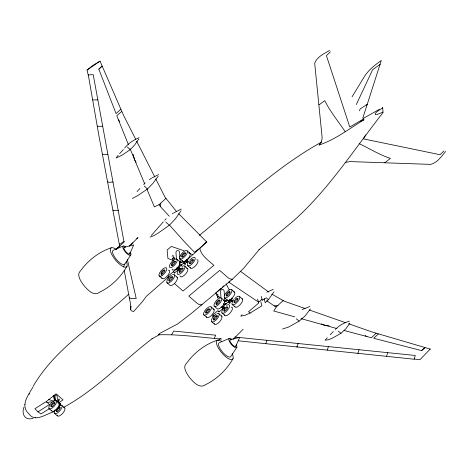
<?xml version="1.0" encoding="UTF-8"?>
<svg xmlns="http://www.w3.org/2000/svg" width="469" height="469" viewBox="0 0 469 469"><rect width="100%" height="100%" fill="white"/><g stroke="black" fill="none" stroke-linecap="round" stroke-linejoin="round"><path stroke-width="0.7" d="M168.523 276.229L168.477 277.947M213.114 315.109L213.067 316.833M213.084 314.676L217.968 310.607L218.982 311.903L223.379 308.244L223.396 306.087L232.671 298.354M29.213 393.374C25.039 400.045 22.201 408.007 28.902 413.799C35.281 423.167 46.56 413.271 54.422 411.682M296.947 346.702L296.988 347.078L298.102 343.519M327.256 350.155L328.429 346.609M386.597 356.17L387.699 352.641M414.191 359.037L419.902 359.752L430.214 349.071L372.093 331.982L348.625 323.762M214.333 338.131L215.699 335.194L173.495 331.05L172.346 333.705L171.437 334.684M165.844 222.042L169.332 225.261L175.494 218.724L181.057 210.78M169.332 225.261L158.311 233.011L153.838 235.667L150.062 237.121M169.274 216.221L160.386 206.6L160.773 203.171L165.956 198.358M168.359 277.056L146.275 296.396L142.699 301.309L133.589 311.563L131.191 310.718L130.675 309.434L131.103 306.175M185.742 263.215L185.021 264.387L183.772 263.297L185.331 260.852M186.996 260.529L186.826 259.24M229.921 299.738L228.362 302.177L229.611 303.267L230.332 302.095M231.586 299.415L231.416 298.12M23.972 407.151C21.205 413.98 25.103 421.086 33.129 418.26M127.316 146.955L130.2 149.693L134.691 144.915L138.765 139.029M130.2 149.693L122.057 155.175L116.101 158.012L118.165 155.286M29.06 394.341L30.286 391.31L32.941 387.277M359.031 349.692L357.87 353.515M144.276 186.029L147.442 189.036L153.005 183.303L158.153 176.25M147.442 189.036L137.587 195.714L132.387 198.428M58.086 401.353L58.736 399.096L59.352 399.137L58.695 401.974M173.325 256.613L173.507 255.992L173.026 255.57L172.363 255.775L172.164 256.396M217.915 295.499L218.097 294.878L217.616 294.456L216.954 294.655L216.754 295.282M266.937 340.318L265.782 343.695M57.388 407.866L58.291 408.646L60.642 403.944L60.272 403.616L60.554 403.862M179.844 262.98L180.295 261.538L181.304 262.423M224.434 301.866L224.886 300.424L225.894 301.303M172.721 258.888L173.002 258.014L173.929 257.739L174.62 258.343M362.865 117.912L381.285 60.524C375.212 64.763 369.226 69.488 364.97 75.632L352.072 96.784M359.459 110.831L360.139 108.972L367.303 104.253L366.359 105.249M119.396 243.886C119.8 245.135 123.118 241.594 123.916 241.388L93.196 74.63L88.184 74.946L87.064 70.045L92.663 65.537L100.038 61.158L123.494 115.198L135.682 139.264M129.802 253.747L133.735 244.929L124.215 247.251M235.807 346.186L239.741 337.369L230.22 339.691M356.334 104.54L372.568 69.799L380.101 64.341L379.82 64.634M123.365 267.043L124.889 263.93L130.857 254.872M58.455 407.942L60.583 403.868L60.214 403.551L59.246 404.401M221.849 339.04C200.873 337.446 179.844 334.186 158.786 334.796L159.044 333.758L177.78 323.874L190.613 314.025L232.36 279.26L243.475 268.461L259.457 249.291L259.005 249.69L293.817 220.594C328.787 189.294 354.206 149.242 383.015 112.601L382.681 107.419M129.761 297.352L129.374 298.008L129.872 298.477L136.209 298.536L127.31 259.216M127.029 266.204C120.732 277.232 111.212 286.518 99.78 292.128C93.607 296.871 87.328 289.537 83.658 285.205C81.43 282.139 79.079 278.803 78.698 274.922C78.599 271.873 81.588 269.997 83.001 267.617C90.382 258.618 100.137 251.513 111.217 247.82M233.034 358.638C226.738 369.672 217.217 378.952 205.785 384.568C199.612 389.311 193.334 381.977 189.664 377.645C187.436 374.579 185.085 371.243 184.704 367.356C184.604 364.313 187.594 362.437 189.007 360.057C196.388 351.058 206.143 343.953 217.223 340.26M365.791 134.884L363.352 138.865L440.028 154.717L443.944 150.936M283.165 300.565L276.294 306.931L273.773 310.994L294.743 316.868M318.973 104.47L319.512 104.569L324.73 100.624C330.305 111.757 338.319 121.418 345.225 131.713M384.304 162.579L384.856 162.667L390.46 158.411C379.398 154.864 369.531 148.509 359.066 143.608M183.772 263.297L184.938 261.192L180.084 262.845M228.362 302.177L229.529 300.078L224.674 301.725M33.035 386.503C55.67 347.459 96.086 323.891 128.635 294.292M236.863 347.312L230.895 356.37A9.075 3.101 50.2 0 1 222.64 352.16A9.075 3.101 50.2 0 1 219.17 342.739L229.259 338.466M186.129 262.259L187.483 261.438L187.799 261.714L186.445 262.534M230.719 301.139L232.073 300.324L231.551 299.914M231.035 301.415L232.026 301.133L232.389 300.6L232.073 300.324M183.596 263.461L185.695 260.758M228.186 302.347L230.285 299.644M349.868 323.112L345.805 328.857L340.975 333.271L338.313 331.173M264.147 298.765L265.231 302.816L268.42 299.638L273.972 291.806M102.441 154.113L103.532 154.465L107.864 154.272M107.723 181.696C108.099 183.016 111.757 181.738 112.994 182.101M310.384 309.001L305.202 315.854L299.181 321.113L296.256 318.803M151.282 235.544L163.341 221.831M92.651 99.95L97.851 99.885M97.382 126.044L98.138 126.437L102.693 126.155M113.199 209.977L113.181 210.622L118.258 210.663M445.55 151.493C441.417 156.482 437.348 162.731 430.63 164.385L349.962 161.582L345.149 162.467M319.119 144.985L320.878 142.893L322.033 139.123L322.115 137.294L314.699 63.292C316.956 56.661 324.19 53.794 329.619 50.4M242.016 314.687L240.738 316.194L245.176 315.262L250.182 313.046L261.89 305.77L260.811 301.743M327.268 337.698L325.076 340.242L328.417 339.744L332.175 338.29L340.975 333.271M119.577 153.715L123.288 149.599M164.748 220.26L166.161 218.695M124.672 148.069C128.342 143.28 133.554 140.02 139.07 137.739M319.905 144.094L319.078 145.032C334.772 139.856 348.332 129.403 362.303 120.762L363.862 119.753L360.391 121.407M137.024 191.587L139.879 188.52M143.684 184.434L145.114 182.898M330.205 334.702L333.277 331.571M335.329 329.484C339.04 325.345 344.17 322.842 349.376 321.13M129.854 245.762L132.844 242.731M129.391 246.243L137.927 237.607L136.731 238.797M229.716 281.06L228.761 282.121L256.86 301.034M233.105 339.351L243.077 329.297M330.352 51.883L326.43 55.659L349.798 127.046L363.481 118.985L363.956 119.947M206.507 241.781L200.111 247.913L194.494 252.246L185.22 242.678L169.52 225.114M126.407 261.772A12.241 4.186 50.2 0 1 122.034 265.97A12.241 4.186 50.2 0 1 110.807 252.31A12.241 4.186 50.2 0 1 116.16 249.309L124.49 241.582M186.914 260.014L187.911 259.081M176.444 269.669L177.522 268.684M58.654 405.105L60.214 403.551M186.797 260.084L187.876 259.111M188.415 258.618L206.8 242.08L178.63 213.653M221.251 288.212L215.593 293.201M222.329 287.239L223.942 285.773M98.818 69.131L102.054 66.205L98.818 69.131L116.054 113.598L120.791 109.283M421.613 350.613L424.85 347.693L421.613 350.613L373.699 338.266L378.43 333.951M218.261 340.4L220.43 338.501M147.026 189.406L154.354 206.858L159.038 204.683L160.773 203.171M116.224 249.35L120.041 246.026L116.171 249.274M202.022 304.516L201.518 304.956L199.395 304.645L197.431 303.584L188.831 296.08L219.674 270.384L228.274 277.883L230.238 278.949L232.36 279.26M230.766 301.907L232.847 300.101M262.142 299.146L258.525 302.265L257.598 301.139M199.384 235.344C239.254 203.071 276.581 166.905 321.804 141.943M168.494 275.795L177.769 268.063M188.081 259.474L178.806 267.201L178.789 269.358L174.392 273.022L173.378 271.727M35.755 417.562L35.251 417.914M49.608 408.552L40.973 413.945L37.989 411.858L34.941 408.687L46.372 401.511L56.069 393.808L63.045 399.887L58.238 403.158M100.038 61.158L87.064 70.045M172.305 213.905L173.372 213.131M149.382 179.639L151.628 178.073M382.704 107.817L376.836 111.786L375.452 113.205A2.638 1.225 -35.8 0 0 375.54 114.618L377.012 114.512L382.985 112.12M429.475 349.552L430.214 349.071M24.652 404.8L24.951 404.612M376.138 333.236L371.454 337.762L343.97 330.469M121.77 111.423L116.769 115.673L128.447 144.751M159.741 334.461L151.979 338.817L152.349 338.559C122.743 361.112 96.872 389.223 63.942 407.18M184.645 262.247L185.835 261.573M229.235 301.133L230.426 300.459M362.889 118.645L379.321 109.324M37.989 411.858L49.392 404.518L46.372 401.511M179.363 262.048L180.295 261.538M223.953 300.934L224.886 300.424M231.235 298.665L231.733 298.395M173.976 212.815L181.222 209.022M152.261 177.757L158.592 174.609M88.254 74.729L98.912 135.682L119.659 246.331M205.504 242.696L206.8 242.08M158.786 334.796L159.419 334.503M266.826 292.187L273.304 289.314M123.253 246.026L113.164 250.299A9.075 3.101 50.2 0 0 116.634 259.72A9.075 3.101 50.2 0 0 124.889 263.93M302.147 309.499L309.857 306.509M180.055 262.534L183.356 261.485M224.645 301.415L227.946 300.365M217.505 296.971L218.648 296.613L219.492 297.352M217.593 296.9L218.519 296.619L219.211 297.229M169.508 277.091L167.492 277.085M224.411 307.383L222.388 307.383M214.099 315.971L212.082 315.971M46.572 402.66L51.338 401.745L51.819 402.689M59.053 403.844L60.272 403.616M266.662 300.705L274.289 305.923L277.988 305.383M282.508 329.021L288.429 327.122L299.181 321.113M234.858 337.041L415.258 355.473L414.197 359.236L238.223 340.793M329.109 325.803L324.102 325.093L321.453 323.944M177.798 268.497L178.824 268.714L179.82 268.497L179.791 268.063M337.018 328.593L301.034 318.633M183.983 250.727L171.302 246.43L167.134 250.036L167.925 258.513L173.29 260.43M48.67 399.465L53.9 401.253M305.137 308.532L284.431 301.28L271.756 294.092M309.276 309.986L345.864 322.795M56.931 408.182L57.699 408.857L57.464 409.32L56.344 409.32M223.267 303.754L224.217 304.094L224.598 304.909M192.724 254.72L188.954 253.014M176.467 268.022L177.458 268.438M221.057 306.908L222.048 307.318M274.289 305.923L276.294 306.931M365.175 335.435L366.928 336.66M240.386 271.264L268.784 292.099M187.799 261.714L186.68 260.254M231.868 300.189L232.389 300.6M268.42 299.638L266.152 297.78L262.3 300.412L261.21 296.361M250.182 313.046L248.541 311.697L258.648 303.109L257.563 299.087M179.322 263.543L181.48 265.425L181.439 264.768M187.248 250.909A5.44 2.169 -48.9 0 1 182.664 258.407A5.44 2.169 -48.9 0 1 180.594 255.101A5.44 2.169 -48.9 0 1 187.248 250.909L190.109 253.401M231.838 289.789A5.44 2.169 -48.9 0 1 227.254 297.287A5.44 2.169 -48.9 0 1 225.184 293.987A5.44 2.169 -48.9 0 1 231.838 289.789L234.699 292.287M239.636 296.59L242.496 299.087M187.119 261.972L187.436 262.247M231.709 300.858L232.026 301.133M185.261 261.321L186.181 262.124M179.756 258.7L182.617 261.198M187.559 265.507L190.42 267.998M224.346 297.586L227.207 300.078M232.149 304.387L235.01 306.884M184.047 263.209L185.302 264.299M228.638 302.095L229.892 303.185M177.048 259.404A5.44 2.169 -48.9 0 1 172.463 266.908A5.44 2.169 -48.9 0 1 170.394 263.601A5.44 2.169 -48.9 0 1 177.048 259.404L179.908 261.901M184.845 266.21L187.706 268.702M221.638 298.29A5.44 2.169 -48.9 0 1 217.053 305.788A5.44 2.169 -48.9 0 1 214.984 302.482A5.44 2.169 -48.9 0 1 221.638 298.29L224.499 300.781M174.902 258.472L174.058 257.733L172.914 258.085L172.569 259.164L173.413 259.902M214.145 306.087L217.006 308.579A5.44 2.169 -48.9 0 0 222.875 305.518A5.44 2.169 -48.9 0 0 223.396 300.353M221.948 312.887L224.809 315.379M174.421 274.898L177.282 277.39M211.208 306.978A5.44 2.169 -48.9 0 1 206.624 314.476A5.44 2.169 -48.9 0 1 204.56 311.17A5.44 2.169 -48.9 0 1 211.208 306.978L214.069 309.476M219.011 313.779L221.872 316.276M174.427 283.522L183.027 291.02L213.87 265.325C208.629 260.465 201.236 255.898 199.765 248.347M159.132 275.889L161.993 278.387M166.929 282.69L169.79 285.187A5.44 2.169 -48.9 0 0 175.207 282.672A5.44 2.169 -48.9 0 0 176.842 277.032M203.722 314.775L206.583 317.267M211.519 321.576L214.38 324.067M56.468 400.714A5.44 2.169 -48.9 0 1 51.883 408.212A5.44 2.169 -48.9 0 1 49.814 404.905A5.44 2.169 -48.9 0 1 56.468 400.714L59.329 403.205M61.943 405.492L64.804 407.983M48.975 408.505L51.836 411.002M54.457 413.283L57.318 415.78M225.014 303.332L226.07 304.305L226.029 303.654M176.596 211.642L165.012 197.15L155.784 178.935M118.329 119.876L119.788 121.471M159.038 204.683L160.386 206.6M136.092 162.391L134.621 159.865L133.108 154.266M229.2 289.824L226.099 283.821M136.672 141.216L154.799 176.983M179.627 265.208L180.008 266.023M144.769 184.036L130.089 148.784M217.915 298.026L216.168 292.72M55.489 400.925L53.882 395.297M54.662 400.843L53.232 395.836M124.174 270.197L130.558 304.34L130.675 309.434M224.458 295.892L224.141 290.956L223.643 289.854L222.376 289.42L221.087 289.854L220.53 290.956L220.987 298.003M224.551 297.299L224.78 300.822M223.35 307.811L223.379 308.244M218.953 311.469L218.982 311.903M179.867 257.006L179.551 252.076L179.052 250.968L177.786 250.534L176.496 250.968L175.939 252.07L176.397 259.117M179.961 258.413L180.19 261.937M174.362 272.589L174.392 273.022M57.576 402.425L57.142 395.754L56.104 394.845L55.014 395.754L55.36 401.089M232.155 353.632A12.241 4.186 50.2 0 1 228.544 358.703A12.241 4.186 50.2 0 1 217.024 345.307A12.241 4.186 50.2 0 1 221.644 341.409M236.306 344.615A5.886 2.011 50.2 0 1 234.781 347.382A5.886 2.011 50.2 0 1 229.124 340.805A5.886 2.011 50.2 0 1 231.639 339.181M235.872 345.688A4.327 1.477 50.2 0 1 231.516 343.742A4.327 1.477 50.2 0 1 231.264 339.814M180.506 269.153A2.72 1.085 -48.9 0 1 183.051 268.743A2.72 1.085 -48.9 0 1 180.049 272.213A2.72 1.085 -48.9 0 1 180.043 269.687M181.943 266.503A5.44 2.169 -48.9 0 1 184.593 268.696A5.44 2.169 -48.9 0 1 178.454 274.435A5.44 2.169 -48.9 0 1 178.982 269.27M186.609 268.268A5.44 2.169 -48.9 0 1 185.636 273.984A5.44 2.169 -48.9 0 1 180.037 275.872M179.75 272.272A2.72 1.085 -48.9 0 1 180.647 270.22M181.116 269.681A2.72 1.085 -48.9 0 1 183.033 268.473M190.707 260.653A2.72 1.085 -48.9 0 1 193.251 260.242A2.72 1.085 -48.9 0 1 190.25 263.713A2.72 1.085 -48.9 0 1 190.244 261.192M190.109 259.697A5.44 2.169 -48.9 0 1 195.204 258.882A5.44 2.169 -48.9 0 1 189.2 265.817A5.44 2.169 -48.9 0 1 189.183 260.77M196.81 259.773A5.44 2.169 -48.9 0 1 195.837 265.483A5.44 2.169 -48.9 0 1 190.238 267.371M189.951 263.771A2.72 1.085 -48.9 0 1 190.848 261.72M191.317 261.186A2.72 1.085 -48.9 0 1 193.568 260.008M170.077 277.841A2.72 1.085 -48.9 0 1 172.621 277.431A2.72 1.085 -48.9 0 1 169.626 280.902A2.72 1.085 -48.9 0 1 169.614 278.375M172.475 274.687A5.44 2.169 -48.9 0 1 173.8 278.123A5.44 2.169 -48.9 0 1 167.785 283.135A5.44 2.169 -48.9 0 1 168.553 277.959M169.479 276.886A5.44 2.169 -48.9 0 1 171.513 275.192M169.409 281.271A2.72 1.085 -48.9 0 1 170.224 278.908M170.687 278.369A2.72 1.085 -48.9 0 1 172.938 277.197M189.007 252.973A5.44 2.169 -48.9 0 1 188.04 258.683A5.44 2.169 -48.9 0 1 182.435 260.571M182.242 257.282A2.72 1.085 -48.9 0 1 183.051 254.919A2.72 1.085 -48.9 0 1 185.437 253.172M179.469 261.538A5.44 2.169 -48.9 0 1 177.358 267.705A5.44 2.169 -48.9 0 1 172.234 269.071M172.041 265.782A2.72 1.085 -48.9 0 1 173.073 263.144A2.72 1.085 -48.9 0 1 175.564 261.708M168.383 270.156A5.44 2.169 -48.9 0 1 167.41 275.872A5.44 2.169 -48.9 0 1 161.811 277.759M161.828 274.652A2.72 1.085 -48.9 0 1 162.215 272.389A2.72 1.085 -48.9 0 1 164.807 270.361M58.226 402.777A5.44 2.169 -48.9 0 1 57.253 408.487A5.44 2.169 -48.9 0 1 51.654 410.375M51.367 406.775A2.72 1.085 -48.9 0 1 52.979 403.938A2.72 1.085 -48.9 0 1 55.201 403.193M58.619 407.584A2.72 1.085 -48.9 0 1 59.944 408.681A2.72 1.085 -48.9 0 1 56.878 411.553A2.72 1.085 -48.9 0 1 57.136 408.968M60.003 405.28A5.44 2.169 -48.9 0 1 61.521 408.341A5.44 2.169 -48.9 0 1 55.817 413.676A5.44 2.169 -48.9 0 1 55.295 409.683M63.708 407.549A5.44 2.169 -48.9 0 1 62.735 413.265A5.44 2.169 -48.9 0 1 57.136 415.153M56.843 411.553A2.72 1.085 -48.9 0 1 57.746 409.501M58.209 408.962A2.72 1.085 -48.9 0 1 60.132 407.754M130.3 252.175A5.886 2.011 50.2 0 1 128.776 254.943A5.886 2.011 50.2 0 1 123.118 248.365A5.886 2.011 50.2 0 1 125.628 246.741M129.725 252.574A4.327 1.477 50.2 0 1 128.037 253.665A4.327 1.477 50.2 0 1 124.232 249.238A4.327 1.477 50.2 0 1 125.252 247.38M225.097 308.033A2.72 1.085 -48.9 0 1 227.641 307.623A2.72 1.085 -48.9 0 1 224.639 311.094A2.72 1.085 -48.9 0 1 224.633 308.573M226.533 305.389A5.44 2.169 -48.9 0 1 229.183 307.582A5.44 2.169 -48.9 0 1 223.045 313.321A5.44 2.169 -48.9 0 1 223.572 308.156M231.199 307.154A5.44 2.169 -48.9 0 1 230.226 312.864A5.44 2.169 -48.9 0 1 224.628 314.758M224.34 311.158A2.72 1.085 -48.9 0 1 225.237 309.1M225.706 308.567A2.72 1.085 -48.9 0 1 227.623 307.353M235.297 299.539A2.72 1.085 -48.9 0 1 237.842 299.128A2.72 1.085 -48.9 0 1 234.84 302.593A2.72 1.085 -48.9 0 1 234.834 300.072M234.699 298.583A5.44 2.169 -48.9 0 1 239.794 297.762A5.44 2.169 -48.9 0 1 233.791 304.703A5.44 2.169 -48.9 0 1 233.773 299.656M242.063 298.724A5.44 2.169 -48.9 0 1 239.946 304.891A5.44 2.169 -48.9 0 1 234.828 306.257M234.541 302.657A2.72 1.085 -48.9 0 1 235.438 300.606M235.907 300.066A2.72 1.085 -48.9 0 1 238.158 298.894M214.667 316.722A2.72 1.085 -48.9 0 1 217.211 316.317A2.72 1.085 -48.9 0 1 214.216 319.782A2.72 1.085 -48.9 0 1 214.204 317.261M217.065 313.573A5.44 2.169 -48.9 0 1 218.39 317.003A5.44 2.169 -48.9 0 1 212.375 322.015A5.44 2.169 -48.9 0 1 213.143 316.845M214.069 315.772A5.44 2.169 -48.9 0 1 216.103 314.078M221.432 315.913A5.44 2.169 -48.9 0 1 219.322 322.08A5.44 2.169 -48.9 0 1 214.198 323.446M213.999 320.157A2.72 1.085 -48.9 0 1 214.814 317.789M215.277 317.255A2.72 1.085 -48.9 0 1 217.528 316.077M233.597 291.853A5.44 2.169 -48.9 0 1 232.63 297.563A5.44 2.169 -48.9 0 1 227.025 299.457M226.832 296.168A2.72 1.085 -48.9 0 1 227.641 293.799A2.72 1.085 -48.9 0 1 230.027 292.052M216.631 304.668A2.72 1.085 -48.9 0 1 217.663 302.024A2.72 1.085 -48.9 0 1 220.154 300.588M212.973 309.042A5.44 2.169 -48.9 0 1 212 314.752A5.44 2.169 -48.9 0 1 206.401 316.639M206.108 313.04A2.72 1.085 -48.9 0 1 207.726 310.208A2.72 1.085 -48.9 0 1 209.948 309.458M180.196 268.731L179.774 269.54L178.795 269.898L177.833 269.54L177.452 268.725L177.886 267.899L178.853 267.559L179.803 267.899L180.196 268.731M224.786 307.611L224.364 308.426L223.385 308.778L222.423 308.426L222.042 307.611L222.476 306.785L223.443 306.439L224.393 306.785L224.786 307.611M183.086 256.607A2.72 1.085 -48.9 0 0 185.378 252.855A2.72 1.085 -48.9 0 0 182.048 254.954A2.72 1.085 -48.9 0 0 183.086 256.607M172.885 265.102A2.72 1.085 -48.9 0 0 175.177 261.356A2.72 1.085 -48.9 0 0 171.847 263.455A2.72 1.085 -48.9 0 0 172.885 265.102M162.456 273.79A2.72 1.085 -48.9 0 0 164.748 270.044A2.72 1.085 -48.9 0 0 161.424 272.143A2.72 1.085 -48.9 0 0 162.456 273.79M162.034 275.596A5.44 2.169 -48.9 0 0 166.618 268.092A5.44 2.169 -48.9 0 0 159.97 272.29A5.44 2.169 -48.9 0 0 162.034 275.596M52.299 406.412A2.72 1.085 -48.9 0 0 54.592 402.66A2.72 1.085 -48.9 0 0 51.268 404.759A2.72 1.085 -48.9 0 0 52.299 406.412M227.676 295.488A2.72 1.085 -48.9 0 0 229.968 291.741A2.72 1.085 -48.9 0 0 226.638 293.834A2.72 1.085 -48.9 0 0 227.676 295.488M217.475 303.988A2.72 1.085 -48.9 0 0 219.768 300.236A2.72 1.085 -48.9 0 0 216.438 302.335A2.72 1.085 -48.9 0 0 217.475 303.988M207.046 312.676A2.72 1.085 -48.9 0 0 209.338 308.924A2.72 1.085 -48.9 0 0 206.014 311.023A2.72 1.085 -48.9 0 0 207.046 312.676"/></g></svg>
